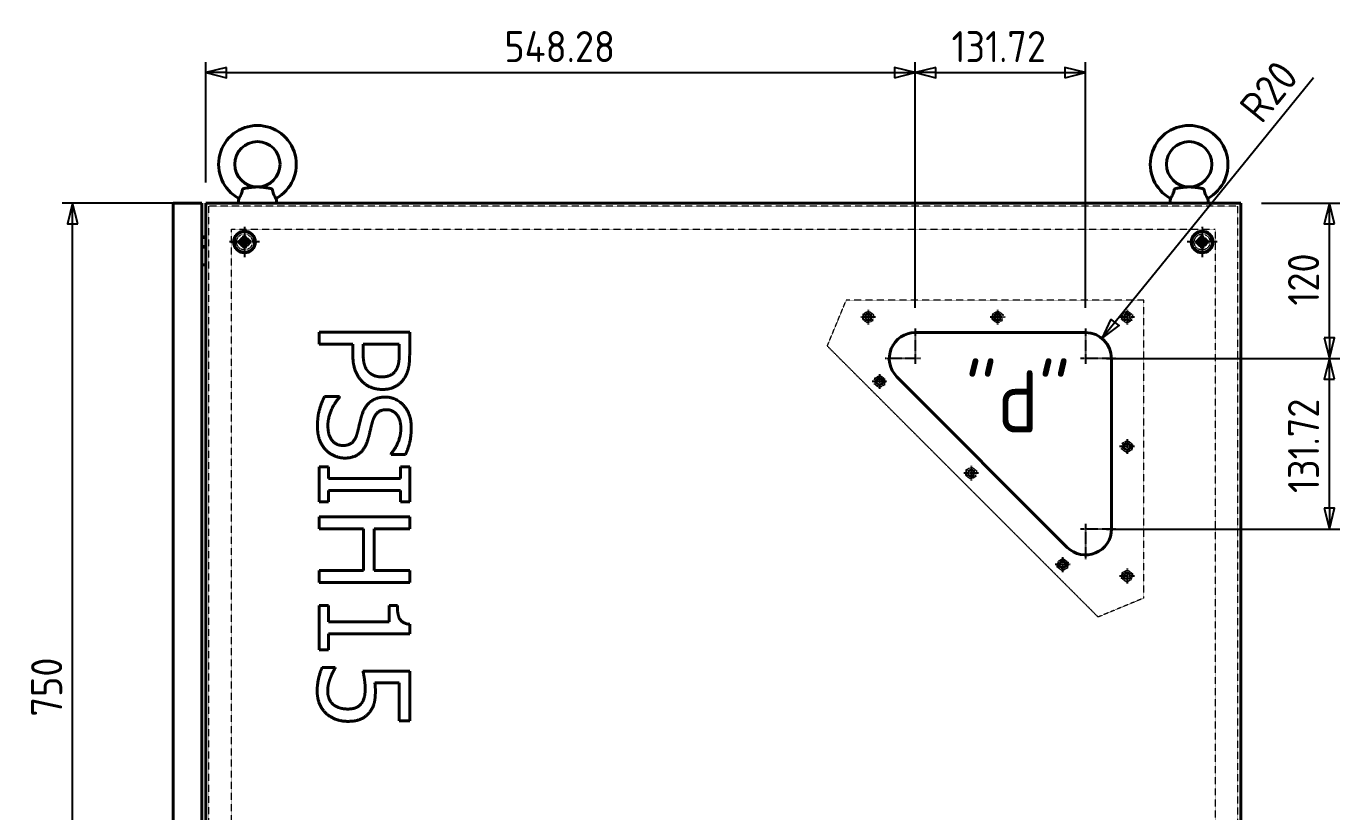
# Model space of a CAD drawing. Header units: millimetres. Extents: x 0 to 6720, y 0 to 4752.
# Drawn here: x 3449 to 4464, y 2239 to 2845 of the extents above; entities that cross this region are included whole.
import ezdxf

# ---------------------------------------------------------------- set-up
doc = ezdxf.new("R2010")
doc.units = ezdxf.units.MM
doc.linetypes.add('DPAB0445$0$CHAIN', pattern=[0.7087, 0.4724, -0.0591, 0.1181, -0.0591])
doc.linetypes.add('DPAB0445$0$DASHED', pattern=[0.2067, 0.1654, -0.0413])
for name, color, linetype, lineweight in [('DPAB0445$0$가려진 것(ISO)', 2, 'DPAB0445$0$DASHED', 18), ('DPAB0445$0$가시적인 것(ISO)', 3, 'Continuous', 40), ('DPAB0445$0$가시적인 좁은 것(ISO)', 3, 'Continuous', 35), ('DPAB0445$0$기호(ISO)', 5, 'Continuous', 25), ('DPAB0445$0$중심 표식(ISO)', 1, 'Continuous', 25), ('DPAB0445$0$치수(ISO)', 2, 'Continuous', 25)]:
    doc.layers.add(name, color=color, linetype=linetype, lineweight=lineweight)
doc.styles.add('DPAB0445$0$문자 텍스트_PSTEK_POSCO', font='isocp.shx')
doc.styles.add('DPAB0445$0$치수 텍스트_PSTEK_POSCO', font='isocp.shx')
doc.dimstyles.new('DPAB0445$0$치수_PSTEK_POSCO', dxfattribs={"dimscale": 16, "dimtxt": 1.5, "dimasz": 1, "dimexe": 0.5, "dimexo": 1, "dimgap": 0.5, "dimtad": 1, "dimrnd": 1e-08, "dimdsep": 46, "dimtxsty": 'DPAB0445$0$치수 텍스트_PSTEK_POSCO', "dimblk": 'DPAB0445$0$Filled-2', "dimcen": 0.09, "dimdle": 10, "dimclrd": 7, "dimclre": 7, "dimclrt": 2, "dimadec": 1, "dimazin": 2, "dimtfac": 1, "dimtmove": 0, "dimatfit": 3, "dimldrblk": 'DPAB0445$0$Filled-2', "dimfxl": 0, "dimtolj": 1, "dimlwd": -1, "dimlwe": -1, "dimarcsym": 0})

# ---------------------------------------------------------------- blocks, each defined once
blk = doc.blocks.new('DPAB0445$0$Filled-2')
at = {"color": 0}
for p, q in [((0, 0), (-1, 0.25)), ((-1, 0.25), (-1, -0.25)), ((-1, 0), (0, 0)), ((-1, -0.25), (0, 0))]:
    blk.add_line(p, q, dxfattribs=at)
at = {"color": 0, "flags": 128}
blk.add_lwpolyline([(-1, -0.25), (0, 0), (-1, 0.25), (-1, -0.25)], dxfattribs=at)
at = {"color": 0}
blk.add_solid([(-1, -0.25), (0, 0), (-1, 0.25), (-1, -0.25)], dxfattribs=at)
blk = doc.blocks.new('*D198')
at = {"layer": 'DPAB0445$0$치수(ISO)', "color": 7}
for p, q in [((3571.2, 2708.7), (3476.3, 2708.7)), ((3484.3, 1974.7), (3484.3, 2692.7)), ((3571.2, 1958.7), (3476.3, 1958.7))]:
    blk.add_line(p, q, dxfattribs=at)
at = {"layer": 'DPAB0445$0$치수(ISO)', "color": 7, "xscale": 16, "yscale": 16, "zscale": 16}
for p, rotation in [((3484.3, 2708.7), 90), ((3484.3, 1958.7), 270)]:
    blk.add_blockref('DPAB0445$0$Filled-2', p, dxfattribs=dict(at, rotation=rotation))
at = {"layer": 'DPAB0445$0$치수(ISO)', "color": 2, "insert": (3464.3, 2312.2), "char_height": 24, "attachment_point": 4, "rotation": 90, "style": 'DPAB0445$0$치수 텍스트_PSTEK_POSCO'}
blk.add_mtext('\\A1;750', dxfattribs=at)
blk = doc.blocks.new('*D199')
at = {"layer": 'DPAB0445$0$치수(ISO)', "color": 7}
for p, q in [((3587.2, 2724.7), (3587.2, 2817.6)), ((4135.5, 2627.9), (4135.5, 2817.6)), ((3603.2, 2809.6), (4119.5, 2809.6))]:
    blk.add_line(p, q, dxfattribs=at)
at = {"layer": 'DPAB0445$0$치수(ISO)', "color": 7, "xscale": 16, "yscale": 16, "zscale": 16, "rotation": 180}
blk.add_blockref('DPAB0445$0$Filled-2', (3587.2, 2809.6), dxfattribs=at)
at = {"layer": 'DPAB0445$0$치수(ISO)', "color": 7, "xscale": 16, "yscale": 16, "zscale": 16}
blk.add_blockref('DPAB0445$0$Filled-2', (4135.5, 2809.6), dxfattribs=at)
at = {"layer": 'DPAB0445$0$치수(ISO)', "color": 2, "insert": (3818, 2829.6), "char_height": 24, "attachment_point": 4, "style": 'DPAB0445$0$치수 텍스트_PSTEK_POSCO'}
blk.add_mtext('\\A1;548.28', dxfattribs=at)
blk = doc.blocks.new('*D200')
at = {"layer": 'DPAB0445$0$치수(ISO)', "color": 7}
for p, q in [((4135.5, 2627.9), (4135.5, 2817.6)), ((4267.2, 2627.9), (4267.2, 2817.6)), ((4151.5, 2809.6), (4251.2, 2809.6))]:
    blk.add_line(p, q, dxfattribs=at)
at = {"layer": 'DPAB0445$0$치수(ISO)', "color": 7, "xscale": 16, "yscale": 16, "zscale": 16, "rotation": 180}
blk.add_blockref('DPAB0445$0$Filled-2', (4135.5, 2809.6), dxfattribs=at)
at = {"layer": 'DPAB0445$0$치수(ISO)', "color": 7, "xscale": 16, "yscale": 16, "zscale": 16}
blk.add_blockref('DPAB0445$0$Filled-2', (4267.2, 2809.6), dxfattribs=at)
at = {"layer": 'DPAB0445$0$치수(ISO)', "color": 2, "insert": (4163.6, 2829.6), "char_height": 24, "attachment_point": 4, "style": 'DPAB0445$0$치수 텍스트_PSTEK_POSCO'}
blk.add_mtext('\\A1;131.72', dxfattribs=at)
blk = doc.blocks.new('*D201')
at = {"layer": 'DPAB0445$0$치수(ISO)', "color": 7}
for p, q in [((4283.2, 2588.7), (4463.6, 2588.7)), ((4455.6, 2473), (4455.6, 2572.7)), ((4283.2, 2457), (4463.6, 2457))]:
    blk.add_line(p, q, dxfattribs=at)
at = {"layer": 'DPAB0445$0$치수(ISO)', "color": 7, "xscale": 16, "yscale": 16, "zscale": 16}
for p, rotation in [((4455.6, 2588.7), 90), ((4455.6, 2457), 270)]:
    blk.add_blockref('DPAB0445$0$Filled-2', p, dxfattribs=dict(at, rotation=rotation))
at = {"layer": 'DPAB0445$0$치수(ISO)', "color": 2, "insert": (4435.6, 2484.8), "char_height": 24, "attachment_point": 4, "rotation": 90, "style": 'DPAB0445$0$치수 텍스트_PSTEK_POSCO'}
blk.add_mtext('\\A1;131.72', dxfattribs=at)
blk = doc.blocks.new('*D202')
at = {"layer": 'DPAB0445$0$치수(ISO)', "color": 7}
for p, q in [((4403.2, 2708.7), (4463.6, 2708.7)), ((4455.6, 2604.7), (4455.6, 2692.7)), ((4283.2, 2588.7), (4463.6, 2588.7))]:
    blk.add_line(p, q, dxfattribs=at)
at = {"layer": 'DPAB0445$0$치수(ISO)', "color": 7, "xscale": 16, "yscale": 16, "zscale": 16}
for p, rotation in [((4455.6, 2708.7), 90), ((4455.6, 2588.7), 270)]:
    blk.add_blockref('DPAB0445$0$Filled-2', p, dxfattribs=dict(at, rotation=rotation))
at = {"layer": 'DPAB0445$0$치수(ISO)', "color": 2, "insert": (4435.6, 2629.6), "char_height": 24, "attachment_point": 4, "rotation": 90, "style": 'DPAB0445$0$치수 텍스트_PSTEK_POSCO'}
blk.add_mtext('\\A1;120', dxfattribs=at)
blk = doc.blocks.new('*D203')
at = {"layer": 'DPAB0445$0$치수(ISO)', "color": 7}
blk.add_line((4443.2, 2805.6), (4289.9, 2616.7), dxfattribs=at)
at = {"layer": 'DPAB0445$0$치수(ISO)', "color": 7, "xscale": 16, "yscale": 16, "zscale": 16, "rotation": 230.9472353695913}
blk.add_blockref('DPAB0445$0$Filled-2', (4279.8, 2604.2), dxfattribs=at)
at = {"layer": 'DPAB0445$0$치수(ISO)', "color": 2, "insert": (4393.8, 2776.6), "char_height": 24, "attachment_point": 4, "rotation": 50.9472, "style": 'DPAB0445$0$치수 텍스트_PSTEK_POSCO'}
blk.add_mtext('\\A1;R20', dxfattribs=at)

msp = doc.modelspace()

# ---------------------------------------------------------------- linework, layer by layer
at = {"layer": 'DPAB0445$0$가려진 것(ISO)'}
for p, q in [((3589.494, 2706.403), (3589.494, 1961.003)), ((4384.894, 2706.403), (3589.494, 2706.403)), ((4384.894, 1961.003), (4384.894, 2706.403)), ((3607.194, 1978.703), (3607.194, 2688.703)), ((3607.194, 2688.703), (4367.194, 2688.703)), ((4367.194, 2688.703), (4367.194, 1978.703)), ((4067.549, 2598.347), (4082.194, 2633.703)), ((4312.194, 2633.703), (4082.194, 2633.703)), ((4312.194, 2403.703), (4312.194, 2633.703)), ((4094.98, 2618.812), (4095.449, 2623.407)), ((4098.724, 2616.108), (4094.98, 2618.812)), ((4095.449, 2623.407), (4099.663, 2625.298)), ((4099.663, 2625.298), (4103.407, 2622.594)), ((4103.407, 2622.594), (4102.938, 2617.999)), ((4194.98, 2618.812), (4195.449, 2623.407)), ((4198.724, 2616.108), (4194.98, 2618.812)), ((4195.449, 2623.407), (4199.663, 2625.298)), ((4199.663, 2625.298), (4203.407, 2622.594)), ((4203.407, 2622.594), (4202.938, 2617.999)), ((4294.98, 2618.812), (4295.449, 2623.407)), ((4298.724, 2616.108), (4294.98, 2618.812)), ((4295.449, 2623.407), (4299.663, 2625.298)), ((4299.663, 2625.298), (4303.407, 2622.594)), ((4303.407, 2622.594), (4302.938, 2617.999)), ((4102.938, 2617.999), (4098.724, 2616.108)), ((4202.938, 2617.999), (4198.724, 2616.108)), ((4302.938, 2617.999), (4298.724, 2616.108)), ((4067.549, 2598.347), (4276.838, 2389.058)), ((4103.784, 2569.037), (4104.253, 2573.632)), ((4107.528, 2566.333), (4103.784, 2569.037)), ((4104.253, 2573.632), (4108.467, 2575.523)), ((4111.742, 2568.224), (4107.528, 2566.333)), ((4108.467, 2575.523), (4112.212, 2572.819)), ((4112.212, 2572.819), (4111.742, 2568.224)), ((4294.98, 2518.812), (4295.449, 2523.407)), ((4298.724, 2516.108), (4294.98, 2518.812)), ((4295.449, 2523.407), (4299.663, 2525.298)), ((4302.938, 2517.999), (4298.724, 2516.108)), ((4299.663, 2525.298), (4303.407, 2522.594)), ((4303.407, 2522.594), (4302.938, 2517.999)), ((4174.494, 2498.326), (4174.964, 2502.921)), ((4178.239, 2495.623), (4174.494, 2498.326)), ((4174.964, 2502.921), (4179.178, 2504.812)), ((4182.453, 2497.514), (4178.239, 2495.623)), ((4179.178, 2504.812), (4182.922, 2502.108)), ((4182.922, 2502.108), (4182.453, 2497.514)), ((4245.205, 2427.616), (4245.674, 2432.211)), ((4248.95, 2424.912), (4245.205, 2427.616)), ((4245.674, 2432.211), (4249.888, 2434.102)), ((4253.164, 2426.803), (4248.95, 2424.912)), ((4249.888, 2434.102), (4253.633, 2431.398)), ((4253.633, 2431.398), (4253.164, 2426.803)), ((4294.98, 2418.812), (4295.449, 2423.407)), ((4298.724, 2416.108), (4294.98, 2418.812)), ((4295.449, 2423.407), (4299.663, 2425.298)), ((4302.938, 2417.999), (4298.724, 2416.108)), ((4299.663, 2425.298), (4303.407, 2422.594)), ((4303.407, 2422.594), (4302.938, 2417.999)), ((4312.194, 2403.703), (4276.838, 2389.058))]:
    msp.add_line(p, q, dxfattribs=at)
for centre, radius in [((3617.194, 2678.703), 6.1), ((3617.194, 2678.703), 4), ((3617.194, 2678.703), 3.323), ((4357.194, 2678.703), 6.1), ((4357.194, 2678.703), 4), ((4357.194, 2678.703), 3.323), ((4099.194, 2620.703), 3), ((4099.194, 2620.703), 2.5), ((4099.194, 2620.703), 2.5), ((4099.194, 2620.703), 2.067), ((4099.194, 2620.703), 2.05), ((4199.194, 2620.703), 3), ((4199.194, 2620.703), 2.5), ((4199.194, 2620.703), 2.5), ((4199.194, 2620.703), 2.067), ((4199.194, 2620.703), 2.05), ((4299.194, 2620.703), 3), ((4299.194, 2620.703), 2.5), ((4299.194, 2620.703), 2.5), ((4299.194, 2620.703), 2.067), ((4299.194, 2620.703), 2.05), ((4107.998, 2570.928), 3), ((4107.998, 2570.928), 2.5), ((4107.998, 2570.928), 2.5), ((4107.998, 2570.928), 2.067), ((4107.998, 2570.928), 2.05), ((4299.194, 2520.703), 3), ((4299.194, 2520.703), 2.5), ((4299.194, 2520.703), 2.5), ((4299.194, 2520.703), 2.067), ((4299.194, 2520.703), 2.05), ((4178.708, 2500.217), 3), ((4178.708, 2500.217), 2.5), ((4178.708, 2500.217), 2.5), ((4178.708, 2500.217), 2.067), ((4178.708, 2500.217), 2.05), ((4249.419, 2429.507), 3), ((4249.419, 2429.507), 2.5), ((4249.419, 2429.507), 2.5), ((4249.419, 2429.507), 2.067), ((4249.419, 2429.507), 2.05), ((4299.194, 2420.703), 3), ((4299.194, 2420.703), 2.5), ((4299.194, 2420.703), 2.5), ((4299.194, 2420.703), 2.067), ((4299.194, 2420.703), 2.05)]:
    msp.add_circle(centre, radius, dxfattribs=at)
for centre, radius, start, end in [((3617.194, 2678.703), 3.256, 352.289573, 262.289573), ((4357.194, 2678.703), 3.256, 352.289573, 262.289573), ((4099.194, 2620.703), 4, 174.168163, 234.168163), ((4099.194, 2620.703), 4, 114.168163, 174.168163), ((4099.194, 2620.703), 2.021, 280, 190), ((4099.194, 2620.703), 4, 54.168163, 114.168163), ((4099.194, 2620.703), 4, 294.168163, 354.168163), ((4099.194, 2620.703), 4, 354.168163, 54.168163), ((4199.194, 2620.703), 4, 174.168163, 234.168163), ((4199.194, 2620.703), 4, 114.168163, 174.168163), ((4199.194, 2620.703), 2.021, 280, 190), ((4199.194, 2620.703), 4, 54.168163, 114.168163), ((4199.194, 2620.703), 4, 294.168163, 354.168163), ((4199.194, 2620.703), 4, 354.168163, 54.168163), ((4299.194, 2620.703), 4, 174.168163, 234.168163), ((4299.194, 2620.703), 4, 114.168163, 174.168163), ((4299.194, 2620.703), 2.021, 280, 190), ((4299.194, 2620.703), 4, 54.168163, 114.168163), ((4299.194, 2620.703), 4, 294.168163, 354.168163), ((4299.194, 2620.703), 4, 354.168163, 54.168163), ((4099.194, 2620.703), 4, 234.168163, 294.168163), ((4199.194, 2620.703), 4, 234.168163, 294.168163), ((4299.194, 2620.703), 4, 234.168163, 294.168163), ((4107.998, 2570.928), 4, 174.168163, 234.168163), ((4107.998, 2570.928), 4, 114.168163, 174.168163), ((4107.998, 2570.928), 2.021, 280, 190), ((4107.998, 2570.928), 4, 54.168163, 114.168163), ((4107.998, 2570.928), 4, 294.168163, 354.168163), ((4107.998, 2570.928), 4, 354.168163, 54.168163), ((4107.998, 2570.928), 4, 234.168163, 294.168163), ((4299.194, 2520.703), 4, 174.168163, 234.168163), ((4299.194, 2520.703), 4, 114.168163, 174.168163), ((4299.194, 2520.703), 4, 234.168163, 294.168163), ((4299.194, 2520.703), 2.022, 280, 190), ((4299.194, 2520.703), 4, 54.168163, 114.168163), ((4299.194, 2520.703), 4, 294.168163, 354.168163), ((4299.194, 2520.703), 4, 354.168163, 54.168163), ((4178.708, 2500.217), 4, 174.168163, 234.168163), ((4178.708, 2500.217), 4, 114.168163, 174.168163), ((4178.708, 2500.217), 4, 234.168163, 294.168163), ((4178.708, 2500.217), 2.021, 280, 190), ((4178.708, 2500.217), 4, 54.168163, 114.168163), ((4178.708, 2500.217), 4, 294.168163, 354.168163), ((4178.708, 2500.217), 4, 354.168163, 54.168163), ((4249.419, 2429.507), 4, 174.168163, 234.168163), ((4249.419, 2429.507), 4, 114.168163, 174.168163), ((4249.419, 2429.507), 4, 234.168163, 294.168163), ((4249.419, 2429.507), 2.021, 280, 190), ((4249.419, 2429.507), 4, 54.168163, 114.168163), ((4249.419, 2429.507), 4, 294.168163, 354.168163), ((4249.419, 2429.507), 4, 354.168163, 54.168163), ((4299.194, 2420.703), 4, 174.168163, 234.168163), ((4299.194, 2420.703), 4, 114.168163, 174.168163), ((4299.194, 2420.703), 4, 234.168163, 294.168163), ((4299.194, 2420.703), 2.022, 280, 190), ((4299.194, 2420.703), 4, 54.168163, 114.168163), ((4299.194, 2420.703), 4, 294.168163, 354.168163), ((4299.194, 2420.703), 4, 354.168163, 54.168163)]:
    msp.add_arc(centre, radius, start, end, dxfattribs=at)
at = {"layer": 'DPAB0445$0$가시적인 것(ISO)'}
for p, q in [((3612.838, 2712.36), (3612.194, 2708.703)), ((3641.549, 2712.36), (3642.194, 2708.703)), ((4332.838, 2712.36), (4332.194, 2708.703)), ((4361.549, 2712.36), (4362.194, 2708.703)), ((3584.194, 2708.703), (3562.194, 2708.703)), ((3562.194, 1818.703), (3562.194, 2708.703)), ((3584.194, 2708.703), (3584.194, 1818.703)), ((4387.194, 2708.703), (3587.194, 2708.703)), ((3587.194, 2708.703), (3587.194, 1958.703)), ((4387.194, 1958.703), (4387.194, 2708.703)), ((3587.194, 2682.703), (3584.194, 2682.703)), ((3616.412, 2680.468), (3616.324, 2682.679)), ((3616.399, 2681.163), (3617.789, 2681.219)), ((3616.46, 2682.827), (3617.595, 2682.872)), ((3617.743, 2682.736), (3617.831, 2680.524)), ((4356.412, 2680.468), (4356.324, 2682.679)), ((4356.399, 2681.163), (4357.789, 2681.219)), ((4356.46, 2682.827), (4357.595, 2682.872)), ((4357.743, 2682.736), (4357.831, 2680.524)), ((3587.194, 2674.703), (3584.194, 2674.703)), ((3613.07, 2677.969), (3613.024, 2679.104)), ((3613.16, 2679.252), (3615.372, 2679.34)), ((3615.429, 2677.922), (3613.217, 2677.833)), ((3614.733, 2677.908), (3614.678, 2679.298)), ((3616.644, 2674.67), (3616.556, 2676.881)), ((3617.988, 2676.242), (3616.598, 2676.187)), ((3617.927, 2674.579), (3616.792, 2674.533)), ((3617.975, 2676.938), (3618.063, 2674.726)), ((3618.958, 2679.484), (3621.17, 2679.572)), ((3621.227, 2678.153), (3619.015, 2678.065)), ((3619.654, 2679.497), (3619.709, 2678.107)), ((3621.318, 2679.436), (3621.363, 2678.301)), ((4353.07, 2677.969), (4353.024, 2679.104)), ((4353.16, 2679.252), (4355.372, 2679.34)), ((4355.429, 2677.922), (4353.217, 2677.833)), ((4354.733, 2677.908), (4354.678, 2679.298)), ((4356.644, 2674.67), (4356.556, 2676.881)), ((4357.988, 2676.242), (4356.598, 2676.187)), ((4357.927, 2674.579), (4356.792, 2674.533)), ((4357.975, 2676.938), (4358.063, 2674.726)), ((4358.958, 2679.484), (4361.17, 2679.572)), ((4361.227, 2678.153), (4359.015, 2678.065)), ((4359.654, 2679.497), (4359.709, 2678.107)), ((4361.318, 2679.436), (4361.363, 2678.301)), ((3587.194, 2661.003), (3584.194, 2661.003)), ((3674.834, 2609.045), (3674.834, 2599.742)), ((3744.834, 2609.045), (3674.834, 2609.045)), ((3744.834, 2591.46), (3744.834, 2609.045)), ((4135.478, 2608.703), (4267.194, 2608.703)), ((3674.834, 2599.742), (3700.928, 2599.742)), ((3700.928, 2599.742), (3700.928, 2591.857)), ((3708.87, 2593.389), (3708.87, 2599.742)), ((3708.87, 2599.742), (3736.779, 2599.742)), ((3736.779, 2599.742), (3736.779, 2592.027)), ((4287.194, 2588.703), (4287.194, 2456.987)), ((4253.051, 2442.845), (4121.336, 2574.561)), ((3690.717, 2559.41), (3679.032, 2559.41)), ((3690.717, 2558.729), (3690.717, 2559.41)), ((3730.426, 2515.22), (3730.426, 2514.539)), ((3730.426, 2514.539), (3741.544, 2514.539)), ((3681.982, 2505.066), (3674.834, 2505.066)), ((3674.834, 2505.066), (3674.834, 2477.951)), ((3681.982, 2496.16), (3681.982, 2505.066)), ((3737.687, 2505.066), (3737.687, 2496.16)), ((3744.834, 2505.066), (3737.687, 2505.066)), ((3744.834, 2477.951), (3744.834, 2505.066)), ((3737.687, 2496.16), (3681.982, 2496.16)), ((3681.982, 2486.857), (3737.687, 2486.857)), ((3681.982, 2477.951), (3681.982, 2486.857)), ((3737.687, 2486.857), (3737.687, 2477.951)), ((3674.834, 2477.951), (3681.982, 2477.951)), ((3737.687, 2477.951), (3744.834, 2477.951)), ((3674.834, 2466.436), (3674.834, 2457.133)), ((3744.834, 2466.436), (3674.834, 2466.436)), ((3674.834, 2457.133), (3709.097, 2457.133)), ((3709.097, 2457.133), (3709.097, 2424.912)), ((3717.379, 2457.133), (3744.834, 2457.133)), ((3717.379, 2424.912), (3717.379, 2457.133)), ((3744.834, 2457.133), (3744.834, 2466.436)), ((3709.097, 2424.912), (3674.834, 2424.912)), ((3674.834, 2424.912), (3674.834, 2415.609)), ((3744.834, 2424.912), (3717.379, 2424.912)), ((3744.834, 2415.609), (3744.834, 2424.912)), ((3674.834, 2415.609), (3744.834, 2415.609)), ((3681.982, 2397.91), (3674.834, 2397.91)), ((3674.834, 2397.91), (3674.834, 2363.761)), ((3681.982, 2385.204), (3681.982, 2397.91)), ((3728.894, 2397.91), (3728.894, 2385.204)), ((3735.304, 2397.91), (3728.894, 2397.91)), ((3728.894, 2385.204), (3681.982, 2385.204)), ((3681.982, 2376.184), (3745.061, 2376.184)), ((3681.982, 2363.761), (3681.982, 2376.184)), ((3745.061, 2376.184), (3745.061, 2383.445)), ((3674.834, 2363.761), (3681.982, 2363.761)), ((3687.257, 2350.147), (3677.33, 2350.147)), ((3687.257, 2349.466), (3687.257, 2350.147)), ((3744.834, 2347.254), (3708.756, 2347.254)), ((3744.834, 2308.851), (3744.834, 2347.254)), ((3717.946, 2338.235), (3736.609, 2338.235)), ((3736.609, 2338.235), (3736.609, 2308.851)), ((3736.609, 2308.851), (3744.834, 2308.851))]:
    msp.add_line(p, q, dxfattribs=at)
for centre, radius in [((3627.194, 2738.703), 17.5), ((4347.194, 2738.703), 17.5), ((3617.194, 2678.703), 8.4), ((3617.194, 2678.703), 8), ((4357.194, 2678.703), 8.4), ((4357.194, 2678.703), 8)]:
    msp.add_circle(centre, radius, dxfattribs=at)
for centre, radius, start, end in [((3627.194, 2738.703), 30, 298.587692, 241.412308), ((4347.194, 2738.703), 30, 298.587692, 241.412308), ((3617.194, 2678.703), 1.93, 113.874235, 160.704911), ((3616.466, 2682.685), 0.142, 92.289573, 182.289573), ((3616.399, 2681.149), 0.0142, 92.289573, 182.289573), ((3617.194, 2678.703), 1.93, 70.704911, 113.874237), ((3617.601, 2682.73), 0.142, 2.289573, 92.289573), ((3617.79, 2681.204), 0.0142, 2.289573, 92.289573), ((3617.194, 2678.703), 1.93, 23.874235, 70.704911), ((4357.194, 2678.703), 1.93, 113.874235, 160.704911), ((4356.466, 2682.685), 0.142, 92.289573, 182.289573), ((4356.399, 2681.149), 0.0142, 92.289573, 182.289573), ((4357.194, 2678.703), 1.93, 70.704911, 113.874237), ((4357.601, 2682.73), 0.142, 2.289573, 92.289573), ((4357.79, 2681.204), 0.0142, 2.289573, 92.289573), ((4357.194, 2678.703), 1.93, 23.874235, 70.704911), ((3613.166, 2679.11), 0.142, 92.289573, 182.289573), ((3613.211, 2677.975), 0.142, 182.289573, 272.289573), ((3614.692, 2679.299), 0.0142, 92.289573, 182.289573), ((3614.748, 2677.909), 0.0142, 182.289573, 272.289573), ((3617.194, 2678.703), 1.93, 160.704909, 203.874235), ((3617.194, 2678.703), 1.93, 203.874235, 250.704911), ((3617.194, 2678.703), 1.93, 250.704911, 293.874235), ((3616.597, 2676.201), 0.0142, 182.289573, 272.289573), ((3616.786, 2674.675), 0.142, 182.289573, 272.289573), ((3617.921, 2674.721), 0.142, 272.289573, 2.289573), ((3617.194, 2678.703), 1.93, 293.874235, 340.704911), ((3617.988, 2676.257), 0.0142, 272.289573, 2.289573), ((3617.194, 2678.703), 1.93, 340.704911, 23.874235), ((3619.64, 2679.497), 0.0142, 2.289573, 92.289573), ((3619.695, 2678.106), 0.0142, 272.289573, 2.289573), ((3621.176, 2679.43), 0.142, 2.289573, 92.289573), ((3621.221, 2678.295), 0.142, 272.289573, 2.289573), ((4353.166, 2679.11), 0.142, 92.289573, 182.289573), ((4353.211, 2677.975), 0.142, 182.289573, 272.289573), ((4354.692, 2679.299), 0.0142, 92.289573, 182.289573), ((4354.748, 2677.909), 0.0142, 182.289573, 272.289573), ((4357.194, 2678.703), 1.93, 160.704909, 203.874235), ((4357.194, 2678.703), 1.93, 203.874235, 250.704911), ((4357.194, 2678.703), 1.93, 250.704911, 293.874235), ((4356.597, 2676.201), 0.0142, 182.289573, 272.289573), ((4356.786, 2674.675), 0.142, 182.289573, 272.289573), ((4357.921, 2674.721), 0.142, 272.289573, 2.289573), ((4357.194, 2678.703), 1.93, 293.874235, 340.704911), ((4357.988, 2676.257), 0.0142, 272.289573, 2.289573), ((4357.194, 2678.703), 1.93, 340.704911, 23.874235), ((4359.64, 2679.497), 0.0142, 2.289573, 92.289573), ((4359.695, 2678.106), 0.0142, 272.289573, 2.289573), ((4361.176, 2679.43), 0.142, 2.289573, 92.289573), ((4361.221, 2678.295), 0.142, 272.289573, 2.289573), ((4135.478, 2588.703), 20, 90, 225), ((4267.194, 2588.703), 20, 0, 90), ((4267.194, 2456.987), 20, 225, 0)]:
    msp.add_arc(centre, radius, start, end, dxfattribs=at)
for points, knots in [([(3627.194, 2721.203), (3626.008, 2721.203), (3624.706, 2721.143), (3622.028, 2720.884), (3620.646, 2720.685), (3618.519, 2720.31), (3617.621, 2720.134), (3616.701, 2719.938)], [0, 0, 0, 0, 0.43889625, 0.43889625, 0.87779251, 0.87779251, 1.14519874, 1.14519874, 1.14519874, 1.14519874]), ([(3637.686, 2719.938), (3636.766, 2720.134), (3635.868, 2720.31), (3633.741, 2720.685), (3632.359, 2720.884), (3629.681, 2721.143), (3628.379, 2721.203), (3627.194, 2721.203)], [3.82419151, 3.82419151, 3.82419151, 3.82419151, 4.09159775, 4.09159775, 4.530494, 4.530494, 4.96939025, 4.96939025, 4.96939025, 4.96939025]), ([(4347.194, 2721.203), (4346.008, 2721.203), (4344.706, 2721.143), (4342.028, 2720.884), (4340.646, 2720.685), (4338.519, 2720.31), (4337.621, 2720.134), (4336.701, 2719.938)], [0, 0, 0, 0, 0.43889625, 0.43889625, 0.87779251, 0.87779251, 1.14519874, 1.14519874, 1.14519874, 1.14519874]), ([(4357.686, 2719.938), (4356.766, 2720.134), (4355.868, 2720.31), (4353.741, 2720.685), (4352.359, 2720.884), (4349.681, 2721.143), (4348.379, 2721.203), (4347.194, 2721.203)], [3.82419151, 3.82419151, 3.82419151, 3.82419151, 4.09159775, 4.09159775, 4.530494, 4.530494, 4.96939025, 4.96939025, 4.96939025, 4.96939025]), ([(3615.503, 2718.651), (3615.38, 2717.867), (3615.189, 2717.102), (3614.706, 2715.689), (3614.429, 2715.065), (3613.867, 2713.962), (3613.59, 2713.501), (3613.136, 2712.785), (3612.968, 2712.545), (3612.855, 2712.384), (3612.839, 2712.36), (3612.839, 2712.36)], [0, 0, 0, 0, 0.23899851, 0.23899851, 0.46692882, 0.46692882, 0.70340854, 0.70340854, 0.94828753, 0.94828753, 1.05391748, 1.05391748, 1.05391748, 1.05391748]), ([(3616.701, 2719.938), (3616.645, 2719.926), (3616.59, 2719.911), (3616.369, 2719.838), (3616.214, 2719.754), (3615.956, 2719.549), (3615.852, 2719.437), (3615.697, 2719.212), (3615.64, 2719.105), (3615.552, 2718.883), (3615.521, 2718.769), (3615.503, 2718.651)], [0.271392917, 0.271392917, 0.271392917, 0.271392917, 0.288081178, 0.288081178, 0.33959091, 0.33959091, 0.383935904, 0.383935904, 0.418333541, 0.418333541, 0.452018937, 0.452018937, 0.452018937, 0.452018937]), ([(3638.885, 2718.651), (3638.859, 2718.816), (3638.807, 2718.976), (3638.664, 2719.26), (3638.577, 2719.385), (3638.362, 2719.613), (3638.234, 2719.712), (3637.965, 2719.858), (3637.828, 2719.908), (3637.686, 2719.938)], [0, 0, 0, 0, 0.050301995, 0.050301995, 0.096763646, 0.096763646, 0.146676753, 0.146676753, 0.19198533, 0.19198533, 0.19198533, 0.19198533]), ([(3641.548, 2712.36), (3641.548, 2712.36), (3641.519, 2712.401), (3641.361, 2712.63), (3641.173, 2712.902), (3640.683, 2713.689), (3640.387, 2714.199), (3639.808, 2715.398), (3639.535, 2716.063), (3639.127, 2717.392), (3638.984, 2718.016), (3638.885, 2718.651)], [1.05391748, 1.05391748, 1.05391748, 1.05391748, 1.19193978, 1.19193978, 1.43584134, 1.43584134, 1.68063298, 1.68063298, 1.91383984, 1.91383984, 2.10739417, 2.10739417, 2.10739417, 2.10739417]), ([(4335.503, 2718.651), (4335.38, 2717.867), (4335.189, 2717.102), (4334.706, 2715.689), (4334.429, 2715.065), (4333.867, 2713.962), (4333.59, 2713.501), (4333.136, 2712.785), (4332.968, 2712.545), (4332.855, 2712.384), (4332.839, 2712.36), (4332.839, 2712.36)], [0, 0, 0, 0, 0.23899851, 0.23899851, 0.46692882, 0.46692882, 0.70340854, 0.70340854, 0.94828753, 0.94828753, 1.05391748, 1.05391748, 1.05391748, 1.05391748]), ([(4336.701, 2719.938), (4336.645, 2719.926), (4336.59, 2719.911), (4336.369, 2719.838), (4336.214, 2719.754), (4335.956, 2719.549), (4335.852, 2719.437), (4335.697, 2719.212), (4335.64, 2719.105), (4335.552, 2718.883), (4335.521, 2718.769), (4335.503, 2718.651)], [0.271392917, 0.271392917, 0.271392917, 0.271392917, 0.288081178, 0.288081178, 0.33959091, 0.33959091, 0.383935904, 0.383935904, 0.418333541, 0.418333541, 0.452018937, 0.452018937, 0.452018937, 0.452018937]), ([(4358.885, 2718.651), (4358.859, 2718.816), (4358.807, 2718.976), (4358.664, 2719.26), (4358.577, 2719.385), (4358.362, 2719.613), (4358.234, 2719.712), (4357.965, 2719.858), (4357.828, 2719.908), (4357.686, 2719.938)], [0, 0, 0, 0, 0.050301995, 0.050301995, 0.096763646, 0.096763646, 0.146676753, 0.146676753, 0.19198533, 0.19198533, 0.19198533, 0.19198533]), ([(4361.548, 2712.36), (4361.548, 2712.36), (4361.519, 2712.401), (4361.361, 2712.63), (4361.173, 2712.902), (4360.683, 2713.689), (4360.387, 2714.199), (4359.808, 2715.398), (4359.535, 2716.063), (4359.127, 2717.392), (4358.984, 2718.016), (4358.885, 2718.651)], [1.05391748, 1.05391748, 1.05391748, 1.05391748, 1.19193978, 1.19193978, 1.43584134, 1.43584134, 1.68063298, 1.68063298, 1.91383984, 1.91383984, 2.10739417, 2.10739417, 2.10739417, 2.10739417])]:
    msp.add_open_spline(points, degree=3, knots=knots, dxfattribs=at)
for points in [[(3700.928, 2591.857), (3700.928, 2584.369), (3704.615, 2574.556), (3708.189, 2570.925)], [(3713.067, 2578.47), (3710.685, 2580.739), (3708.87, 2587.716), (3708.87, 2593.389)], [(3736.779, 2592.027), (3736.779, 2587.659), (3735.588, 2581.76), (3734.113, 2579.547)], [(3740.466, 2573.137), (3742.792, 2576.484), (3744.834, 2585.22), (3744.834, 2591.46)], [(3723.448, 2574.499), (3720.101, 2574.499), (3715.166, 2576.371), (3713.067, 2578.47)], [(3734.113, 2579.547), (3732.411, 2576.995), (3727.079, 2574.499), (3723.448, 2574.499)], [(3708.189, 2570.925), (3711.025, 2568.032), (3719.194, 2564.799), (3723.732, 2564.799)], [(3723.732, 2564.799), (3729.575, 2564.799), (3737.8, 2569.223), (3740.466, 2573.137)], [(3679.032, 2559.41), (3676.763, 2554.701), (3673.586, 2544.037), (3673.586, 2536.436)], [(3681.641, 2537.116), (3681.641, 2542.505), (3686.406, 2554.134), (3690.717, 2558.729)], [(3726.058, 2558.899), (3721.973, 2558.899), (3715.734, 2556.517), (3713.408, 2554.361)], [(3746.082, 2535.358), (3746.082, 2545.625), (3734.567, 2558.899), (3726.058, 2558.899)], [(3713.408, 2554.361), (3711.082, 2552.149), (3708.189, 2546.419), (3707.225, 2542.789)], [(3716.131, 2540.066), (3717.322, 2544.491), (3722.597, 2549.199), (3727.022, 2549.199)], [(3727.022, 2549.199), (3731.957, 2549.199), (3738.027, 2541.201), (3738.027, 2534.734)], [(3707.225, 2542.789), (3706.204, 2538.761), (3704.956, 2533.372), (3704.048, 2530.139)], [(3712.443, 2525.714), (3713.294, 2528.551), (3715.336, 2537.116), (3716.131, 2540.066)], [(3673.586, 2536.436), (3673.586, 2530.026), (3676.876, 2521.517), (3679.939, 2518.17)], [(3693.327, 2521.517), (3688.051, 2521.517), (3681.641, 2529.402), (3681.641, 2537.116)], [(3704.048, 2530.139), (3702.743, 2525.658), (3697.524, 2521.517), (3693.327, 2521.517)], [(3738.027, 2534.734), (3738.027, 2529.004), (3733.489, 2518.567), (3730.426, 2515.22)], [(3741.544, 2514.539), (3743.756, 2519.021), (3746.082, 2529.458), (3746.082, 2535.358)], [(3679.939, 2518.17), (3682.719, 2515.163), (3690.661, 2511.816), (3694.802, 2511.816)], [(3694.802, 2511.816), (3701.325, 2511.816), (3710.231, 2518.51), (3712.443, 2525.714)], [(3745.061, 2383.445), (3739.388, 2383.899), (3735.304, 2390.706), (3735.304, 2397.91)], [(3677.33, 2350.147), (3675.571, 2346.573), (3673.359, 2336.816), (3673.359, 2331.825)], [(3683.513, 2341.922), (3684.421, 2344.361), (3686.463, 2348.389), (3687.257, 2349.466)], [(3708.756, 2347.254), (3709.267, 2344.928), (3710.458, 2337.27), (3710.458, 2333.413)], [(3681.471, 2331.654), (3681.471, 2334.547), (3682.549, 2339.142), (3683.513, 2341.922)], [(3718.343, 2331.881), (3718.343, 2333.243), (3718.173, 2336.533), (3717.946, 2338.235)], [(3673.359, 2331.825), (3673.359, 2326.379), (3677.046, 2317.586), (3680.223, 2314.637)], [(3685.725, 2321.557), (3683.513, 2323.486), (3681.471, 2328.818), (3681.471, 2331.654)], [(3710.458, 2333.413), (3710.458, 2329.839), (3708.983, 2323.94), (3707.225, 2321.954)], [(3713.975, 2315.658), (3716.584, 2319.061), (3718.343, 2326.492), (3718.343, 2331.881)], [(3680.223, 2314.637), (3683.4, 2311.687), (3692.022, 2308.453), (3697.071, 2308.453)], [(3697.127, 2317.983), (3693.383, 2317.983), (3687.824, 2319.799), (3685.725, 2321.557)], [(3697.071, 2308.453), (3703.424, 2308.453), (3711.366, 2312.197), (3713.975, 2315.658)], [(3707.225, 2321.954), (3705.636, 2320.026), (3700.871, 2317.983), (3697.127, 2317.983)]]:
    msp.add_open_spline(points, degree=2, dxfattribs=at)
at = {"layer": 'DPAB0445$0$가시적인 좁은 것(ISO)'}
for p, q in [((3587.194, 2681.959), (3584.194, 2681.959)), ((3584.194, 2675.447), (3587.194, 2675.447))]:
    msp.add_line(p, q, dxfattribs=at)
at = {"layer": 'DPAB0445$0$중심 표식(ISO)', "linetype": 'DPAB0445$0$CHAIN'}
for p, q in [((3617.194, 2690.303), (3617.194, 2667.103)), ((4357.194, 2690.303), (4357.194, 2667.103)), ((3628.794, 2678.703), (3605.594, 2678.703)), ((4368.794, 2678.703), (4345.594, 2678.703)), ((4104.894, 2620.703), (4093.494, 2620.703)), ((4099.194, 2626.403), (4099.194, 2615.003)), ((4204.894, 2620.703), (4193.494, 2620.703)), ((4199.194, 2626.403), (4199.194, 2615.003)), ((4304.894, 2620.703), (4293.494, 2620.703)), ((4299.194, 2626.403), (4299.194, 2615.003)), ((4135.478, 2611.903), (4135.478, 2584.703)), ((4267.194, 2611.903), (4267.194, 2584.703)), ((4139.478, 2588.703), (4112.278, 2588.703)), ((4290.394, 2588.703), (4263.194, 2588.703)), ((4113.698, 2570.928), (4102.298, 2570.928)), ((4107.998, 2576.628), (4107.998, 2565.228)), ((4304.894, 2520.703), (4293.494, 2520.703)), ((4299.194, 2526.403), (4299.194, 2515.003)), ((4184.408, 2500.217), (4173.008, 2500.217)), ((4178.708, 2505.917), (4178.708, 2494.517)), ((4290.394, 2456.987), (4263.194, 2456.987)), ((4267.194, 2460.987), (4267.194, 2433.787)), ((4255.119, 2429.507), (4243.719, 2429.507)), ((4249.419, 2435.207), (4249.419, 2423.807)), ((4299.194, 2426.403), (4299.194, 2415.003)), ((4304.894, 2420.703), (4293.494, 2420.703))]:
    msp.add_line(p, q, dxfattribs=at)

# ---------------------------------------------------------------- texts
at = {"layer": 'DPAB0445$0$기호(ISO)', "color": 6, "insert": (4174.341, 2555.567), "char_height": 48, "width": 135.24673, "attachment_point": 4, "style": 'DPAB0445$0$문자 텍스트_PSTEK_POSCO'}
msp.add_mtext('{\\fISOCP|b0|i0;\\H48.0000;"d"}', dxfattribs=at)

# ---------------------------------------------------------------- dimensions: what is measured, and where the dimension line sits
at = {"layer": 'DPAB0445$0$치수(ISO)', "color": 7}
for base, p1, p2, angle, override, picture, middle in [((4135.478, 2809.558), (3587.194, 2708.703), (4135.478, 2611.903), 180, {"dimdec": 2, "dimblk2": 'DPAB0445$0$Filled-2', "dimsah": 1, "dimtp": 0, "dimtm": 0, "dimtdec": 2, "dimtofl": 0, "dimatfit": 1}, '*D199', (3861.186, 2809.558)), ((4267.194, 2809.558), (4135.478, 2611.903), (4267.194, 2611.903), 180, {"dimdec": 2, "dimblk1": 'DPAB0445$0$Filled-2', "dimsah": 1, "dimtp": 0, "dimtm": 0, "dimtdec": 2, "dimtofl": 0, "dimatfit": 1}, '*D200', (4201.486, 2809.558)), ((3484.304, 2708.703), (3587.194, 1958.703), (3587.194, 2708.703), 90, {"dimdec": 2, "dimblk1": 'DPAB0445$0$Filled-2', "dimsah": 1, "dimtp": 0, "dimtm": 0, "dimtdec": 2, "dimtofl": 0, "dimatfit": 1}, '*D198', (3484.304, 2333.853)), ((4455.559, 2708.703), (4267.194, 2588.703), (4387.194, 2708.703), 90, {"dimdec": 2, "dimblk1": 'DPAB0445$0$Filled-2', "dimsah": 1, "dimtp": 0, "dimtm": 0, "dimtdec": 2, "dimtofl": 0, "dimatfit": 1}, '*D202', (4455.559, 2648.853)), ((4455.559, 2588.703), (4267.194, 2456.987), (4267.194, 2588.703), 90, {"dimdec": 2, "dimblk2": 'DPAB0445$0$Filled-2', "dimsah": 1, "dimtp": 0, "dimtm": 0, "dimtdec": 2, "dimtofl": 0, "dimatfit": 1}, '*D201', (4455.559, 2522.695))]:
    dim = msp.add_linear_dim(base=base, p1=p1, p2=p2, angle=angle, dimstyle='DPAB0445$0$치수_PSTEK_POSCO', override=override, dxfattribs=at)
    dim.commit()
    dim.dimension.update_dxf_attribs({"geometry": picture, "text_midpoint": middle, "dimtype": 160})
dim = msp.add_radius_dim(center=(4267.194, 2588.703), mpoint=(4279.794, 2604.234), dimstyle='DPAB0445$0$치수_PSTEK_POSCO', override={"dimdec": 2, "dimcen": 0, "dimtp": 0, "dimtm": 0, "dimtdec": 2, "dimtofl": 0}, dxfattribs=at)
dim.commit()
dim.dimension.update_dxf_attribs({"geometry": '*D203', "text_midpoint": (4423.746, 2781.665), "dimtype": 164})

doc.saveas('drawing.dxf')
